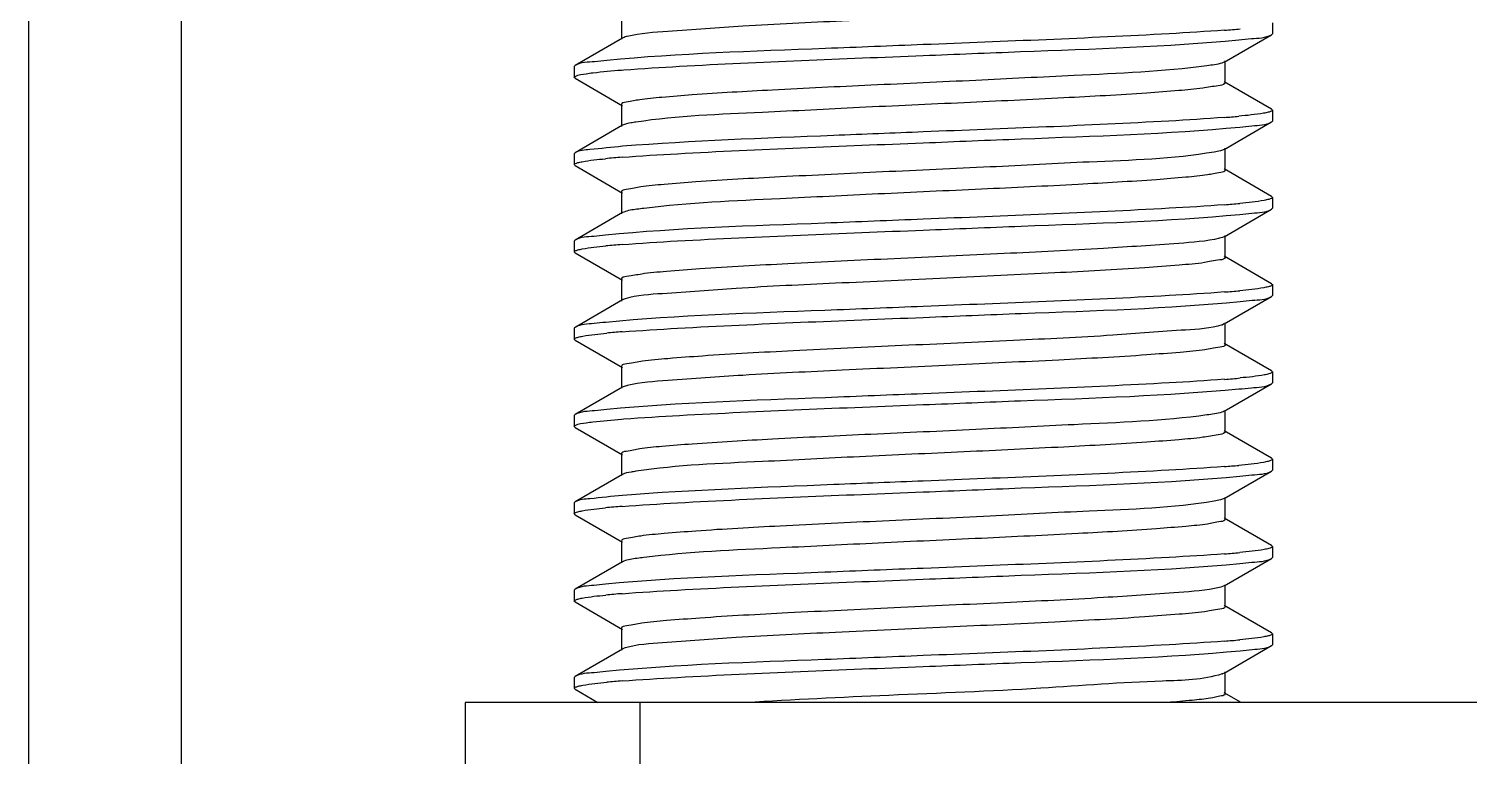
# Model space of a CAD drawing. Extents: x 27938 to 1507990, y 110129 to 923079.
# Drawn here: x 454444.3 to 454738, y 368687.5 to 368835.8 of the extents above; entities that cross this region are included whole.
import ezdxf

# ---------------------------------------------------------------- set-up
doc = ezdxf.new("R2010")
doc.units = 0
doc.header["$LTSCALE"] = 1000
doc.header["$MEASUREMENT"] = 0

msp = doc.modelspace()

# ---------------------------------------------------------------- linework, layer by layer
at = {"linetype": 'Continuous'}
for p, q in [((454444.32, 366000.39), (454444.32, 369014.05)), ((454475.46, 366583.55), (454475.46, 368882.52)), ((454565.17, 368838.14), (454565.17, 368833.7)), ((454697.9, 368837.03), (454697.9, 368834.81)), ((454565.36, 368833.92), (454555.71, 368828.33)), ((454688.07, 368829.02), (454697.73, 368834.61)), ((454697.73, 368834.61), (454697.9, 368834.81)), ((454555.71, 368828.33), (454555.54, 368828.13)), ((454555.54, 368828.13), (454555.54, 368825.91)), ((454565.18, 368827.4), (454565.68, 368827.44)), ((454688.27, 368824.8), (454688.27, 368829.25)), ((454555.71, 368825.72), (454555.54, 368825.91)), ((454555.71, 368825.72), (454565.36, 368820.12)), ((454697.73, 368819.43), (454688.07, 368825.02)), ((454565.17, 368820.35), (454565.17, 368815.9)), ((454697.73, 368819.43), (454697.9, 368819.24)), ((454697.9, 368819.24), (454697.9, 368817.01)), ((454565.36, 368816.13), (454555.71, 368810.53)), ((454688.07, 368811.23), (454697.73, 368816.82)), ((454697.73, 368816.82), (454697.9, 368817.01)), ((454555.71, 368810.53), (454555.54, 368810.34)), ((454555.54, 368810.34), (454555.54, 368808.12)), ((454688.27, 368807), (454688.27, 368811.45)), ((454555.71, 368807.92), (454555.54, 368808.12)), ((454555.71, 368807.92), (454565.36, 368802.33)), ((454697.73, 368801.64), (454688.07, 368807.23)), ((454565.17, 368802.55), (454565.17, 368798.11)), ((454697.73, 368801.64), (454697.9, 368801.44)), ((454697.9, 368801.44), (454697.9, 368799.22)), ((454565.36, 368798.33), (454555.71, 368792.74)), ((454565.64, 368798.45), (454565.36, 368798.33)), ((454688.07, 368793.43), (454697.73, 368799.02)), ((454697.73, 368799.02), (454697.9, 368799.22)), ((454555.71, 368792.74), (454555.54, 368792.54)), ((454555.54, 368792.54), (454555.54, 368790.32)), ((454688.27, 368789.21), (454688.27, 368793.66)), ((454555.71, 368790.13), (454555.54, 368790.32)), ((454555.71, 368790.13), (454565.36, 368784.53)), ((454697.73, 368783.84), (454688.07, 368789.43)), ((454565.17, 368784.76), (454565.17, 368780.31)), ((454697.73, 368783.84), (454697.9, 368783.65)), ((454697.9, 368783.65), (454697.9, 368781.42)), ((454565.36, 368780.54), (454555.71, 368774.94)), ((454688.07, 368775.64), (454697.73, 368781.23)), ((454697.73, 368781.23), (454697.9, 368781.42)), ((454555.71, 368774.94), (454555.54, 368774.75)), ((454555.54, 368774.75), (454555.54, 368772.53)), ((454688.07, 368775.64), (454687.72, 368775.48)), ((454688.27, 368771.41), (454688.27, 368775.86)), ((454555.71, 368772.33), (454555.54, 368772.53)), ((454555.71, 368772.33), (454565.36, 368766.74)), ((454697.73, 368766.05), (454688.07, 368771.64)), ((454565.17, 368766.96), (454565.17, 368762.52)), ((454697.73, 368766.05), (454697.9, 368765.85)), ((454697.9, 368765.85), (454697.9, 368763.63)), ((454565.36, 368762.74), (454555.71, 368757.15)), ((454688.07, 368757.84), (454697.73, 368763.43)), ((454697.73, 368763.43), (454697.9, 368763.63)), ((454555.71, 368757.15), (454555.54, 368756.95)), ((454555.54, 368756.95), (454555.54, 368754.73)), ((454688.27, 368753.62), (454688.27, 368758.07)), ((454555.71, 368754.54), (454555.54, 368754.73)), ((454555.71, 368754.54), (454565.36, 368748.94)), ((454565.18, 368756.22), (454565.68, 368756.26)), ((454697.73, 368748.25), (454688.07, 368753.84)), ((454565.17, 368749.17), (454565.17, 368744.72)), ((454697.73, 368748.25), (454697.9, 368748.06)), ((454697.9, 368748.06), (454697.9, 368745.83)), ((454688.07, 368740.05), (454697.73, 368745.64)), ((454697.73, 368745.64), (454697.9, 368745.83)), ((454565.36, 368744.95), (454555.71, 368739.35)), ((454555.71, 368739.35), (454555.54, 368739.16)), ((454555.54, 368739.16), (454555.54, 368736.94)), ((454688.27, 368735.82), (454688.27, 368740.27)), ((454555.71, 368736.74), (454555.54, 368736.94)), ((454555.71, 368736.74), (454565.36, 368731.15)), ((454697.73, 368730.46), (454688.07, 368736.05)), ((454565.17, 368731.37), (454565.17, 368726.93)), ((454697.73, 368730.46), (454697.9, 368730.26)), ((454688.07, 368722.25), (454697.73, 368727.84)), ((454697.73, 368727.84), (454697.9, 368728.04)), ((454697.9, 368730.26), (454697.9, 368728.04)), ((454565.36, 368727.15), (454555.71, 368721.56)), ((454565.64, 368727.27), (454565.36, 368727.15)), ((454555.71, 368721.56), (454555.54, 368721.37)), ((454688.27, 368718.03), (454688.27, 368722.48)), ((454555.54, 368721.37), (454555.54, 368719.14)), ((454555.71, 368718.95), (454555.54, 368719.14)), ((454555.71, 368718.95), (454565.36, 368713.35)), ((454697.73, 368712.66), (454688.07, 368718.25)), ((454565.17, 368713.58), (454565.17, 368709.13)), ((454688.07, 368704.46), (454697.73, 368710.05)), ((454697.73, 368712.66), (454697.9, 368712.47)), ((454697.73, 368710.05), (454697.9, 368710.24)), ((454697.9, 368712.47), (454697.9, 368710.24)), ((454565.36, 368709.36), (454555.71, 368703.76)), ((454688.07, 368704.46), (454687.72, 368704.3)), ((454688.27, 368700.23), (454688.27, 368704.68)), ((454555.71, 368703.76), (454555.54, 368703.57)), ((454555.54, 368703.57), (454555.54, 368701.35)), ((454555.71, 368701.15), (454555.54, 368701.35)), ((454555.71, 368701.15), (454560.36, 368698.45)), ((454533.29, 368698.45), (454533.29, 365738.85)), ((454898.09, 368698.45), (454533.29, 368698.45)), ((454568.88, 368698.45), (454568.88, 365738.85)), ((454691.53, 368698.45), (454688.07, 368700.46))]:
    msp.add_line(p, q, dxfattribs=at)
for centre, radius, start, end in [((454568.54, 368824.95), 9.56, 103.4604, 104.3304), ((454672.64, 369034.56), 199.64, 274.4562, 275.3757), ((454672.05, 369023.83), 206.72, 274.4595, 275.2732), ((454580.43, 368614.97), 195.24, 94.4466, 95.4486), ((454672.45, 369001.19), 201.86, 274.4571, 275.3431), ((454580.55, 368595.74), 196.68, 94.4521, 95.4224), ((454672.41, 368983.86), 202.32, 274.4572, 275.3373), ((454686.38, 368779.37), 4.11, 287.9093, 289.0439), ((454580.94, 368573.25), 201.39, 94.4567, 95.3502), ((454568.54, 368753.77), 9.56, 103.4604, 104.3304), ((454672.64, 368963.38), 199.64, 274.4562, 275.3757), ((454672.05, 368952.65), 206.72, 274.4595, 275.2732), ((454580.43, 368543.79), 195.24, 94.4466, 95.4486), ((454672.45, 368930.01), 201.86, 274.4571, 275.3431), ((454580.55, 368524.56), 196.68, 94.4521, 95.4224), ((454672.41, 368912.68), 202.32, 274.4572, 275.3373), ((454686.38, 368708.19), 4.11, 287.9093, 289.0439), ((454580.94, 368502.07), 201.39, 94.4567, 95.3502)]:
    msp.add_arc(centre, radius, start, end, dxfattribs=at)
for points, knots in [([(454688.26, 368842.59), (454688.27, 368842.21), (454686.22, 368841.96), (454683.72, 368841.39), (454678.42, 368840.97), (454668.66, 368840.2), (454653.06, 368839.38), (454632.41, 368838.4), (454610.93, 368837.41), (454591.57, 368836.51), (454576.97, 368835.45), (454569.04, 368834.89), (454566.32, 368834.24)], [0, 0, 0, 0, 0.009517, 0.035128, 0.076492, 0.132277, 0.279305, 0.456588, 0.640385, 0.806077, 0.931494, 1, 1, 1, 1]), ([(454566.18, 368834.21), (454566.01, 368834.17), (454565.74, 368834.09), (454565.47, 368833.98), (454565.37, 368833.92)], [0, 0, 0, 0, 0.585672, 1, 1, 1, 1]), ([(454688.15, 368835.53), (454684.38, 368835.24), (454663.91, 368834), (454643.42, 368833.25), (454626.72, 368832.58)], [0, 0, 0, 0, 0.184509, 1, 1, 1, 1]), ([(454626.72, 368830.36), (454633.32, 368830.62), (454654.77, 368831.53), (454676.25, 368832.18), (454691.05, 368833.56)], [0, 0, 0, 0, 0.307895, 1, 1, 1, 1]), ([(454691.05, 368833.56), (454691.9, 368833.63), (454694.1, 368833.94), (454696.52, 368833.91), (454697.73, 368834.61)], [0, 0, 0, 0, 0.380051, 1, 1, 1, 1]), ([(454626.72, 368832.58), (454620.07, 368832.32), (454598.55, 368831.4), (454576.99, 368830.77), (454562.17, 368829.37)], [0, 0, 0, 0, 0.308784, 1, 1, 1, 1]), ([(454565.68, 368827.44), (454569.46, 368827.73), (454589.79, 368828.95), (454610.15, 368829.7), (454626.72, 368830.36)], [0, 0, 0, 0, 0.186017, 1, 1, 1, 1]), ([(454562.17, 368829.37), (454561.34, 368829.29), (454559.21, 368828.99), (454556.88, 368829.01), (454555.71, 368828.33)], [0, 0, 0, 0, 0.379378, 1, 1, 1, 1]), ([(454557.99, 368826.66), (454558.45, 368826.73), (454560.83, 368827.04), (454563.24, 368827.25), (454565.18, 368827.4)], [0, 0, 0, 0, 0.190958, 1, 1, 1, 1]), ([(454684.55, 368828.26), (454675.59, 368827.05), (454659.82, 368826.44), (454636.98, 368825.24), (454616.45, 368824.34), (454597.21, 368823.4), (454582.9, 368822.61), (454574.03, 368821.89), (454569.26, 368821.48), (454566.99, 368820.96), (454565.17, 368820.7), (454565.17, 368820.35)], [0, 0, 0, 0, 0.226556, 0.394464, 0.573122, 0.741029, 0.877994, 0.929534, 0.967621, 0.99116, 1, 1, 1, 1]), ([(454688.07, 368829.02), (454687.92, 368828.94), (454686.78, 368828.54), (454685.58, 368828.4), (454684.55, 368828.26)], [0, 0, 0, 0, 0.140461, 1, 1, 1, 1]), ([(454555.54, 368825.91), (454555.54, 368825.99), (454556.37, 368826.59), (454557.21, 368826.54), (454557.99, 368826.66)], [0, 0, 0, 0, 0.092798, 1, 1, 1, 1]), ([(454688.22, 368824.69), (454687.91, 368824.32), (454686.18, 368824.13), (454683.19, 368823.56), (454678.24, 368823.16), (454668.86, 368822.43), (454654.24, 368821.65), (454634.72, 368820.7), (454614.2, 368819.81), (454591.9, 368818.59), (454576.63, 368818.07), (454568.11, 368816.78)], [0, 0, 0, 0, 0.011937, 0.038615, 0.07957, 0.133598, 0.274096, 0.443272, 0.620779, 0.785256, 1, 1, 1, 1]), ([(454688.27, 368824.8), (454688.27, 368824.78), (454688.26, 368824.74), (454688.23, 368824.7), (454688.22, 368824.69)], [0, 0, 0, 0, 0.463467, 1, 1, 1, 1]), ([(454697.06, 368818.8), (454696.74, 368818.72), (454694.75, 368818.33), (454692.73, 368818.14), (454691.05, 368817.98)], [0, 0, 0, 0, 0.163149, 1, 1, 1, 1]), ([(454697.9, 368819.24), (454697.9, 368819.14), (454697.55, 368818.93), (454697.27, 368818.86), (454697.06, 368818.8)], [0, 0, 0, 0, 0.312916, 1, 1, 1, 1]), ([(454568.11, 368816.78), (454567.78, 368816.73), (454566.86, 368816.56), (454565.89, 368816.43), (454565.37, 368816.13)], [0, 0, 0, 0, 0.353551, 1, 1, 1, 1]), ([(454688.12, 368817.74), (454684.35, 368817.44), (454663.89, 368816.2), (454643.41, 368815.45), (454626.72, 368814.79)], [0, 0, 0, 0, 0.184619, 1, 1, 1, 1]), ([(454626.72, 368812.56), (454633.36, 368812.83), (454654.88, 368813.75), (454676.43, 368814.38), (454691.25, 368815.78)], [0, 0, 0, 0, 0.308711, 1, 1, 1, 1]), ([(454691.25, 368815.78), (454692.08, 368815.86), (454694.21, 368816.16), (454696.55, 368816.14), (454697.73, 368816.82)], [0, 0, 0, 0, 0.379419, 1, 1, 1, 1]), ([(454565.29, 368809.62), (454569.06, 368809.91), (454589.53, 368811.15), (454610.01, 368811.9), (454626.72, 368812.56)], [0, 0, 0, 0, 0.184504, 1, 1, 1, 1]), ([(454626.72, 368814.79), (454620.63, 368814.55), (454600.18, 368813.7), (454579.72, 368812.97), (454565.39, 368811.85)], [0, 0, 0, 0, 0.297814, 1, 1, 1, 1]), ([(454565.39, 368811.85), (454563.17, 368811.67), (454560.01, 368811.23), (454556.6, 368811.05), (454555.71, 368810.53)], [0, 0, 0, 0, 0.683777, 1, 1, 1, 1]), ([(454686.01, 368810.68), (454677.62, 368809.24), (454662.29, 368808.84), (454639.76, 368807.56), (454618.73, 368806.66), (454598.78, 368805.68), (454583.82, 368804.88), (454574.52, 368804.13), (454569.48, 368803.72), (454567.1, 368803.18), (454565.17, 368802.92), (454565.17, 368802.55)], [0, 0, 0, 0, 0.210773, 0.377666, 0.558838, 0.731273, 0.873076, 0.926648, 0.966309, 0.990838, 1, 1, 1, 1]), ([(454688.07, 368811.23), (454687.84, 368811.09), (454687.14, 368810.9), (454686.45, 368810.76), (454686.01, 368810.68)], [0, 0, 0, 0, 0.374139, 1, 1, 1, 1]), ([(454555.54, 368808.12), (454555.54, 368808.21), (454555.83, 368808.4), (454556.08, 368808.47), (454556.26, 368808.52)], [0, 0, 0, 0, 0.319044, 1, 1, 1, 1]), ([(454556.26, 368808.52), (454556.56, 368808.6), (454558.42, 368808.99), (454560.31, 368809.17), (454561.89, 368809.32)], [0, 0, 0, 0, 0.160861, 1, 1, 1, 1]), ([(454688.27, 368807), (454688.26, 368806.66), (454686.5, 368806.39), (454684.28, 368805.9), (454679.64, 368805.48), (454670.99, 368804.77), (454657, 368803.99), (454638.13, 368803.07), (454617.86, 368802.17), (454594.91, 368801), (454578.95, 368800.32), (454569.74, 368799.2)], [0, 0, 0, 0, 0.008683, 0.031763, 0.069103, 0.119686, 0.254361, 0.420111, 0.597552, 0.765912, 1, 1, 1, 1]), ([(454697.17, 368801.04), (454696.86, 368800.95), (454694.91, 368800.55), (454692.92, 368800.37), (454691.25, 368800.21)], [0, 0, 0, 0, 0.159502, 1, 1, 1, 1]), ([(454697.9, 368801.44), (454697.9, 368801.35), (454697.6, 368801.15), (454697.36, 368801.09), (454697.17, 368801.04)], [0, 0, 0, 0, 0.318137, 1, 1, 1, 1]), ([(454569.74, 368799.2), (454569.27, 368799.15), (454567.89, 368798.95), (454566.49, 368798.78), (454565.64, 368798.45)], [0, 0, 0, 0, 0.341642, 1, 1, 1, 1]), ([(454688.14, 368799.94), (454684.37, 368799.65), (454663.91, 368798.41), (454643.42, 368797.66), (454626.72, 368796.99)], [0, 0, 0, 0, 0.184538, 1, 1, 1, 1]), ([(454626.72, 368794.77), (454633.36, 368795.03), (454654.87, 368795.95), (454676.41, 368796.59), (454691.23, 368797.98)], [0, 0, 0, 0, 0.308641, 1, 1, 1, 1]), ([(454691.23, 368797.98), (454692.06, 368798.06), (454694.21, 368798.36), (454696.55, 368798.34), (454697.73, 368799.02)], [0, 0, 0, 0, 0.379512, 1, 1, 1, 1]), ([(454626.72, 368796.99), (454620.02, 368796.73), (454598.41, 368795.8), (454576.75, 368795.18), (454561.89, 368793.75)], [0, 0, 0, 0, 0.309919, 1, 1, 1, 1]), ([(454561.89, 368793.75), (454561.1, 368793.67), (454559.06, 368793.39), (454556.83, 368793.39), (454555.71, 368792.74)], [0, 0, 0, 0, 0.378482, 1, 1, 1, 1]), ([(454687.11, 368793.11), (454684.39, 368792.46), (454676.45, 368791.9), (454661.85, 368790.85), (454642.49, 368789.94), (454621.01, 368788.95), (454600.36, 368787.97), (454584.77, 368787.15), (454575.01, 368786.38), (454569.71, 368785.96), (454567.21, 368785.39), (454565.17, 368785.15), (454565.17, 368784.76)], [0, 0, 0, 0, 0.068576, 0.194029, 0.359725, 0.543506, 0.720761, 0.867753, 0.923531, 0.964877, 0.99049, 1, 1, 1, 1]), ([(454565.28, 368791.82), (454569.05, 368792.12), (454589.52, 368793.36), (454610.01, 368794.1), (454626.72, 368794.77)], [0, 0, 0, 0, 0.184493, 1, 1, 1, 1]), ([(454688.07, 368793.43), (454687.95, 368793.36), (454687.63, 368793.24), (454687.31, 368793.15), (454687.11, 368793.11)], [0, 0, 0, 0, 0.406881, 1, 1, 1, 1]), ([(454555.54, 368790.32), (454555.54, 368790.41), (454555.83, 368790.61), (454556.08, 368790.67), (454556.27, 368790.73)], [0, 0, 0, 0, 0.318595, 1, 1, 1, 1]), ([(454556.27, 368790.73), (454556.56, 368790.81), (454558.45, 368791.2), (454560.36, 368791.38), (454561.96, 368791.53)], [0, 0, 0, 0, 0.160696, 1, 1, 1, 1]), ([(454688.26, 368789.21), (454688.26, 368788.81), (454686.17, 368788.57), (454683.6, 368787.99), (454678.17, 368787.57), (454668.19, 368786.79), (454652.27, 368785.96), (454631.28, 368784.97), (454609.61, 368783.95), (454590.26, 368783.08), (454576.03, 368781.93), (454568.38, 368781.49), (454565.91, 368780.75)], [0, 0, 0, 0, 0.009703, 0.035887, 0.07813, 0.135078, 0.284815, 0.464601, 0.649729, 0.81476, 0.937049, 1, 1, 1, 1]), ([(454697.08, 368783.22), (454696.77, 368783.14), (454694.84, 368782.75), (454692.87, 368782.57), (454691.23, 368782.41)], [0, 0, 0, 0, 0.163341, 1, 1, 1, 1]), ([(454697.9, 368783.65), (454697.89, 368783.55), (454697.56, 368783.34), (454697.29, 368783.27), (454697.08, 368783.22)], [0, 0, 0, 0, 0.314295, 1, 1, 1, 1]), ([(454565.91, 368780.75), (454565.8, 368780.72), (454565.62, 368780.66), (454565.44, 368780.58), (454565.36, 368780.54)], [0, 0, 0, 0, 0.569522, 1, 1, 1, 1]), ([(454688.14, 368782.15), (454684.37, 368781.85), (454663.9, 368780.61), (454643.42, 368779.86), (454626.72, 368779.2)], [0, 0, 0, 0, 0.184553, 1, 1, 1, 1]), ([(454691.34, 368780.2), (454692.16, 368780.28), (454694.26, 368780.57), (454696.57, 368780.56), (454697.73, 368781.23)], [0, 0, 0, 0, 0.379133, 1, 1, 1, 1]), ([(454626.72, 368779.2), (454620.03, 368778.93), (454598.44, 368778.01), (454576.82, 368777.39), (454561.96, 368775.96)], [0, 0, 0, 0, 0.309586, 1, 1, 1, 1]), ([(454626.72, 368776.97), (454633.38, 368777.24), (454654.92, 368778.16), (454676.51, 368778.79), (454691.34, 368780.2)], [0, 0, 0, 0, 0.309073, 1, 1, 1, 1]), ([(454561.96, 368775.96), (454561.17, 368775.89), (454559.1, 368775.59), (454556.84, 368775.6), (454555.71, 368774.94)], [0, 0, 0, 0, 0.378727, 1, 1, 1, 1]), ([(454687.64, 368775.46), (454685.26, 368774.69), (454677.69, 368774.29), (454663.59, 368773.1), (454644.26, 368772.24), (454622.53, 368771.22), (454601.42, 368770.23), (454585.4, 368769.4), (454575.35, 368768.61), (454569.87, 368768.19), (454567.29, 368767.6), (454565.17, 368767.37), (454565.17, 368766.96)], [0, 0, 0, 0, 0.061098, 0.182334, 0.347135, 0.532706, 0.713328, 0.863975, 0.921317, 0.963856, 0.990226, 1, 1, 1, 1]), ([(454565.29, 368774.03), (454569.07, 368774.32), (454589.53, 368775.56), (454610.02, 368776.31), (454626.72, 368776.97)], [0, 0, 0, 0, 0.184541, 1, 1, 1, 1]), ([(454555.54, 368772.53), (454555.54, 368772.62), (454555.86, 368772.83), (454556.13, 368772.89), (454556.33, 368772.95)], [0, 0, 0, 0, 0.315177, 1, 1, 1, 1]), ([(454556.33, 368772.95), (454556.64, 368773.03), (454558.57, 368773.42), (454560.53, 368773.6), (454562.17, 368773.76)], [0, 0, 0, 0, 0.16229, 1, 1, 1, 1]), ([(454688.26, 368771.41), (454688.27, 368771.03), (454686.22, 368770.78), (454683.72, 368770.21), (454678.42, 368769.79), (454668.66, 368769.02), (454653.06, 368768.2), (454632.41, 368767.22), (454610.93, 368766.23), (454591.57, 368765.33), (454576.97, 368764.27), (454569.04, 368763.71), (454566.32, 368763.06)], [0, 0, 0, 0, 0.009517, 0.035128, 0.076492, 0.132277, 0.279305, 0.456588, 0.640385, 0.806077, 0.931494, 1, 1, 1, 1]), ([(454697.9, 368765.85), (454697.9, 368765.76), (454697.61, 368765.57), (454697.37, 368765.5), (454697.19, 368765.45)], [0, 0, 0, 0, 0.319254, 1, 1, 1, 1]), ([(454566.18, 368763.03), (454566.01, 368762.99), (454565.74, 368762.91), (454565.47, 368762.8), (454565.37, 368762.74)], [0, 0, 0, 0, 0.585672, 1, 1, 1, 1]), ([(454688.15, 368764.35), (454684.38, 368764.06), (454663.91, 368762.82), (454643.42, 368762.07), (454626.72, 368761.4)], [0, 0, 0, 0, 0.184509, 1, 1, 1, 1]), ([(454691.05, 368762.38), (454691.9, 368762.45), (454694.1, 368762.76), (454696.52, 368762.73), (454697.73, 368763.43)], [0, 0, 0, 0, 0.380051, 1, 1, 1, 1]), ([(454697.19, 368765.45), (454696.89, 368765.37), (454694.95, 368764.97), (454692.99, 368764.78), (454691.34, 368764.63)], [0, 0, 0, 0, 0.159053, 1, 1, 1, 1]), ([(454626.72, 368761.4), (454620.07, 368761.14), (454598.55, 368760.22), (454576.99, 368759.59), (454562.17, 368758.19)], [0, 0, 0, 0, 0.308784, 1, 1, 1, 1]), ([(454626.72, 368759.18), (454633.32, 368759.44), (454654.77, 368760.35), (454676.25, 368761), (454691.05, 368762.38)], [0, 0, 0, 0, 0.307895, 1, 1, 1, 1]), ([(454562.17, 368758.19), (454561.34, 368758.11), (454559.21, 368757.81), (454556.88, 368757.83), (454555.71, 368757.15)], [0, 0, 0, 0, 0.379378, 1, 1, 1, 1]), ([(454684.55, 368757.08), (454675.59, 368755.87), (454659.82, 368755.26), (454636.98, 368754.06), (454616.45, 368753.16), (454597.21, 368752.22), (454582.9, 368751.43), (454574.03, 368750.71), (454569.26, 368750.3), (454566.99, 368749.78), (454565.17, 368749.52), (454565.17, 368749.17)], [0, 0, 0, 0, 0.226556, 0.394464, 0.573122, 0.741029, 0.877994, 0.929534, 0.967621, 0.99116, 1, 1, 1, 1]), ([(454565.68, 368756.26), (454569.46, 368756.55), (454589.79, 368757.77), (454610.15, 368758.52), (454626.72, 368759.18)], [0, 0, 0, 0, 0.186017, 1, 1, 1, 1]), ([(454688.07, 368757.84), (454687.92, 368757.76), (454686.78, 368757.36), (454685.58, 368757.22), (454684.55, 368757.08)], [0, 0, 0, 0, 0.140461, 1, 1, 1, 1]), ([(454555.54, 368754.73), (454555.54, 368754.81), (454556.37, 368755.41), (454557.21, 368755.36), (454557.99, 368755.48)], [0, 0, 0, 0, 0.092798, 1, 1, 1, 1]), ([(454557.99, 368755.48), (454558.45, 368755.55), (454560.83, 368755.86), (454563.24, 368756.07), (454565.18, 368756.22)], [0, 0, 0, 0, 0.190958, 1, 1, 1, 1]), ([(454688.22, 368753.51), (454687.91, 368753.14), (454686.18, 368752.95), (454683.19, 368752.38), (454678.24, 368751.98), (454668.86, 368751.25), (454654.24, 368750.47), (454634.72, 368749.52), (454614.2, 368748.63), (454591.9, 368747.41), (454576.63, 368746.89), (454568.11, 368745.6)], [0, 0, 0, 0, 0.011937, 0.038615, 0.07957, 0.133598, 0.274096, 0.443272, 0.620779, 0.785256, 1, 1, 1, 1]), ([(454688.27, 368753.62), (454688.27, 368753.6), (454688.26, 368753.56), (454688.23, 368753.53), (454688.22, 368753.51)], [0, 0, 0, 0, 0.463467, 1, 1, 1, 1]), ([(454697.9, 368748.06), (454697.9, 368747.96), (454697.55, 368747.75), (454697.27, 368747.68), (454697.06, 368747.62)], [0, 0, 0, 0, 0.312916, 1, 1, 1, 1]), ([(454568.11, 368745.6), (454567.78, 368745.55), (454566.86, 368745.38), (454565.89, 368745.25), (454565.37, 368744.95)], [0, 0, 0, 0, 0.353551, 1, 1, 1, 1]), ([(454688.12, 368746.56), (454684.35, 368746.26), (454663.89, 368745.02), (454643.41, 368744.27), (454626.72, 368743.61)], [0, 0, 0, 0, 0.184619, 1, 1, 1, 1]), ([(454697.06, 368747.62), (454696.74, 368747.54), (454694.75, 368747.15), (454692.73, 368746.96), (454691.05, 368746.8)], [0, 0, 0, 0, 0.163149, 1, 1, 1, 1]), ([(454691.25, 368744.6), (454692.08, 368744.68), (454694.21, 368744.98), (454696.55, 368744.96), (454697.73, 368745.64)], [0, 0, 0, 0, 0.379419, 1, 1, 1, 1]), ([(454626.72, 368743.61), (454620.63, 368743.37), (454600.18, 368742.52), (454579.72, 368741.79), (454565.39, 368740.67)], [0, 0, 0, 0, 0.297814, 1, 1, 1, 1]), ([(454626.72, 368741.38), (454633.36, 368741.65), (454654.88, 368742.57), (454676.43, 368743.2), (454691.25, 368744.6)], [0, 0, 0, 0, 0.308711, 1, 1, 1, 1]), ([(454565.39, 368740.67), (454563.17, 368740.49), (454560.01, 368740.05), (454556.6, 368739.87), (454555.71, 368739.35)], [0, 0, 0, 0, 0.683777, 1, 1, 1, 1]), ([(454686.01, 368739.5), (454677.62, 368738.06), (454662.29, 368737.66), (454639.76, 368736.38), (454618.73, 368735.48), (454598.78, 368734.5), (454583.82, 368733.7), (454574.52, 368732.95), (454569.48, 368732.54), (454567.1, 368732), (454565.17, 368731.74), (454565.17, 368731.37)], [0, 0, 0, 0, 0.210773, 0.377666, 0.558838, 0.731273, 0.873076, 0.926648, 0.966309, 0.990838, 1, 1, 1, 1]), ([(454565.29, 368738.44), (454569.06, 368738.73), (454589.53, 368739.97), (454610.01, 368740.72), (454626.72, 368741.38)], [0, 0, 0, 0, 0.184504, 1, 1, 1, 1]), ([(454688.07, 368740.05), (454687.84, 368739.91), (454687.14, 368739.72), (454686.45, 368739.58), (454686.01, 368739.5)], [0, 0, 0, 0, 0.374139, 1, 1, 1, 1]), ([(454555.54, 368736.94), (454555.54, 368737.03), (454555.83, 368737.22), (454556.08, 368737.29), (454556.26, 368737.34)], [0, 0, 0, 0, 0.319044, 1, 1, 1, 1]), ([(454556.26, 368737.34), (454556.56, 368737.42), (454558.42, 368737.81), (454560.31, 368737.99), (454561.89, 368738.14)], [0, 0, 0, 0, 0.160861, 1, 1, 1, 1]), ([(454688.27, 368735.82), (454688.26, 368735.48), (454686.5, 368735.21), (454684.28, 368734.72), (454679.64, 368734.3), (454670.99, 368733.59), (454657, 368732.81), (454638.13, 368731.89), (454617.86, 368730.99), (454594.91, 368729.82), (454578.95, 368729.15), (454569.74, 368728.02)], [0, 0, 0, 0, 0.008683, 0.031763, 0.069103, 0.119686, 0.254361, 0.420111, 0.597552, 0.765912, 1, 1, 1, 1]), ([(454569.74, 368728.02), (454569.27, 368727.97), (454567.89, 368727.77), (454566.49, 368727.6), (454565.64, 368727.27)], [0, 0, 0, 0, 0.341642, 1, 1, 1, 1]), ([(454688.14, 368728.76), (454684.37, 368728.47), (454663.91, 368727.23), (454643.42, 368726.48), (454626.72, 368725.81)], [0, 0, 0, 0, 0.184538, 1, 1, 1, 1]), ([(454691.23, 368726.8), (454692.06, 368726.88), (454694.21, 368727.18), (454696.55, 368727.16), (454697.73, 368727.84)], [0, 0, 0, 0, 0.379512, 1, 1, 1, 1]), ([(454697.17, 368729.86), (454696.86, 368729.77), (454694.91, 368729.37), (454692.92, 368729.19), (454691.25, 368729.03)], [0, 0, 0, 0, 0.159502, 1, 1, 1, 1]), ([(454697.9, 368730.26), (454697.9, 368730.17), (454697.6, 368729.97), (454697.36, 368729.91), (454697.17, 368729.86)], [0, 0, 0, 0, 0.318137, 1, 1, 1, 1]), ([(454626.72, 368725.81), (454620.02, 368725.55), (454598.41, 368724.62), (454576.75, 368724), (454561.89, 368722.57)], [0, 0, 0, 0, 0.309919, 1, 1, 1, 1]), ([(454626.72, 368723.59), (454633.36, 368723.85), (454654.87, 368724.77), (454676.41, 368725.41), (454691.23, 368726.8)], [0, 0, 0, 0, 0.308641, 1, 1, 1, 1]), ([(454561.89, 368722.57), (454561.1, 368722.49), (454559.06, 368722.21), (454556.83, 368722.21), (454555.71, 368721.56)], [0, 0, 0, 0, 0.378482, 1, 1, 1, 1]), ([(454687.11, 368721.93), (454684.39, 368721.28), (454676.45, 368720.72), (454661.85, 368719.67), (454642.49, 368718.76), (454621.01, 368717.77), (454600.36, 368716.79), (454584.77, 368715.97), (454575.01, 368715.2), (454569.71, 368714.78), (454567.21, 368714.21), (454565.17, 368713.97), (454565.17, 368713.58)], [0, 0, 0, 0, 0.068576, 0.194029, 0.359725, 0.543506, 0.720761, 0.867753, 0.923531, 0.964877, 0.99049, 1, 1, 1, 1]), ([(454565.28, 368720.64), (454569.05, 368720.94), (454589.52, 368722.18), (454610.01, 368722.92), (454626.72, 368723.59)], [0, 0, 0, 0, 0.184493, 1, 1, 1, 1]), ([(454688.07, 368722.25), (454687.95, 368722.18), (454687.63, 368722.06), (454687.31, 368721.97), (454687.11, 368721.93)], [0, 0, 0, 0, 0.406881, 1, 1, 1, 1]), ([(454555.54, 368719.14), (454555.54, 368719.23), (454555.83, 368719.43), (454556.08, 368719.49), (454556.27, 368719.55)], [0, 0, 0, 0, 0.318595, 1, 1, 1, 1]), ([(454556.27, 368719.55), (454556.56, 368719.63), (454558.45, 368720.02), (454560.36, 368720.2), (454561.96, 368720.35)], [0, 0, 0, 0, 0.160696, 1, 1, 1, 1]), ([(454688.26, 368718.03), (454688.26, 368717.63), (454686.17, 368717.39), (454683.6, 368716.81), (454678.17, 368716.39), (454668.19, 368715.61), (454652.27, 368714.78), (454631.28, 368713.79), (454609.61, 368712.77), (454590.26, 368711.9), (454576.03, 368710.75), (454568.38, 368710.31), (454565.91, 368709.57)], [0, 0, 0, 0, 0.009703, 0.035887, 0.07813, 0.135078, 0.284815, 0.464601, 0.649729, 0.81476, 0.937049, 1, 1, 1, 1]), ([(454688.14, 368710.97), (454684.37, 368710.67), (454663.9, 368709.43), (454643.42, 368708.68), (454626.72, 368708.02)], [0, 0, 0, 0, 0.184553, 1, 1, 1, 1]), ([(454697.08, 368712.04), (454696.77, 368711.96), (454694.84, 368711.57), (454692.87, 368711.39), (454691.23, 368711.23)], [0, 0, 0, 0, 0.163341, 1, 1, 1, 1]), ([(454691.34, 368709.02), (454692.16, 368709.1), (454694.26, 368709.39), (454696.57, 368709.38), (454697.73, 368710.05)], [0, 0, 0, 0, 0.379133, 1, 1, 1, 1]), ([(454697.9, 368712.47), (454697.89, 368712.37), (454697.56, 368712.16), (454697.29, 368712.09), (454697.08, 368712.04)], [0, 0, 0, 0, 0.314295, 1, 1, 1, 1]), ([(454626.72, 368708.02), (454620.03, 368707.75), (454598.44, 368706.83), (454576.82, 368706.21), (454561.96, 368704.78)], [0, 0, 0, 0, 0.309586, 1, 1, 1, 1]), ([(454565.91, 368709.57), (454565.8, 368709.54), (454565.62, 368709.48), (454565.44, 368709.4), (454565.36, 368709.36)], [0, 0, 0, 0, 0.569522, 1, 1, 1, 1]), ([(454626.72, 368705.79), (454633.38, 368706.06), (454654.92, 368706.98), (454676.51, 368707.61), (454691.34, 368709.02)], [0, 0, 0, 0, 0.309073, 1, 1, 1, 1]), ([(454561.96, 368704.78), (454561.17, 368704.71), (454559.1, 368704.41), (454556.84, 368704.42), (454555.71, 368703.76)], [0, 0, 0, 0, 0.378727, 1, 1, 1, 1]), ([(454565.29, 368702.85), (454569.07, 368703.14), (454589.53, 368704.38), (454610.02, 368705.13), (454626.72, 368705.79)], [0, 0, 0, 0, 0.184541, 1, 1, 1, 1]), ([(454687.64, 368704.28), (454683.75, 368703.02), (454671.16, 368702.86), (454648.67, 368701.04), (454620.27, 368700), (454600.24, 368699.01), (454590.52, 368698.45)], [0, 0, 0, 0, 0.126063, 0.381215, 0.699941, 1, 1, 1, 1]), ([(454555.54, 368701.35), (454555.54, 368701.44), (454555.86, 368701.65), (454556.13, 368701.71), (454556.33, 368701.77)], [0, 0, 0, 0, 0.315177, 1, 1, 1, 1]), ([(454556.33, 368701.77), (454556.64, 368701.85), (454558.57, 368702.24), (454560.53, 368702.42), (454562.17, 368702.58)], [0, 0, 0, 0, 0.16229, 1, 1, 1, 1]), ([(454688.26, 368700.23), (454688.27, 368699.94), (454686.81, 368699.65), (454684.93, 368699.24), (454681.04, 368698.84), (454678.18, 368698.58), (454676.5, 368698.45)], [0, 0, 0, 0, 0.073356, 0.265504, 0.576551, 1, 1, 1, 1])]:
    msp.add_open_spline(points, degree=3, knots=knots, dxfattribs=at)

doc.saveas('drawing.dxf')
